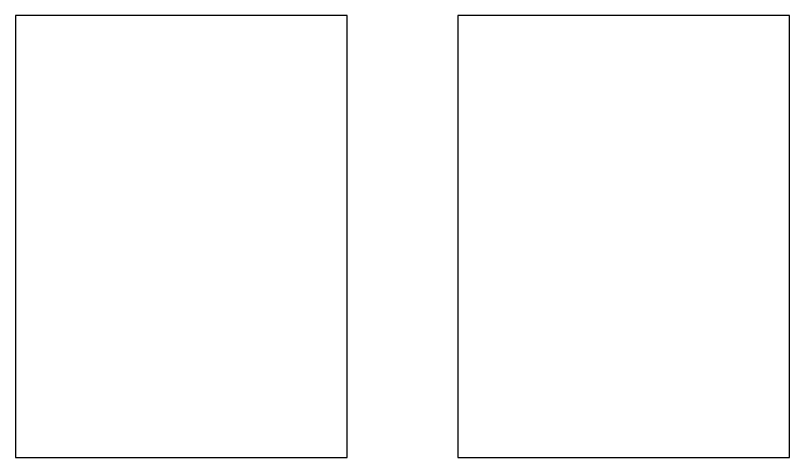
# Model space of a CAD drawing. Header units: millimetres. Extents: x -920231 to -841213, y -17301 to 22361.
# Drawn here: x -864414 to -863714, y -3015 to -2615 of the extents above; entities that cross this region are included whole.
import ezdxf
from ezdxf.xclip import XClip

# ---------------------------------------------------------------- set-up
doc = ezdxf.new("R2010")
doc.units = ezdxf.units.MM
doc.header["$XCLIPFRAME"] = 0
doc.layers.add('000 - WIPEOUT', color=250, linetype='Continuous')
doc.layers.add('A11_ALU.SOLID SHEET', color=2, linetype='Continuous')

# ---------------------------------------------------------------- blocks, each defined once
blk = doc.blocks.new('*U1487')
at = {"color": 3}
for points in [[(-200, 4550), (200, 4550), (200, 4250), (-200, 4250)], [(-200, 4150), (200, 4150), (200, 3850), (-200, 3850)]]:
    blk.add_wipeout(points, dxfattribs=at).dxf.layer = '000 - WIPEOUT'
at = {"layer": 'A11_ALU.SOLID SHEET', "color": 0, "linetype": 'ByBlock'}
for points in [[(-200, 4250), (200, 4250), (200, 4550), (-200, 4550)], [(-200, 3850), (200, 3850), (200, 4150), (-200, 4150)]]:
    blk.add_lwpolyline(points, close=True, dxfattribs=at)
blk = doc.blocks.new('*U1512')
at = {"layer": 'A11_ALU.SOLID SHEET', "linetype": 'ByBlock', "rotation": 90}
blk.add_blockref('*U1487', (-115182, -6394.5), dxfattribs=at)

msp = doc.modelspace()

# ---------------------------------------------------------------- block references
ref = msp.add_blockref('*U1512', (-744682.37, 3579.02))
XClip(ref).set_block_clipping_path([(-170955.001718735, -20880.0077451951), (-101425.4223389953, 14393.0014498747)])

doc.saveas('drawing.dxf')
